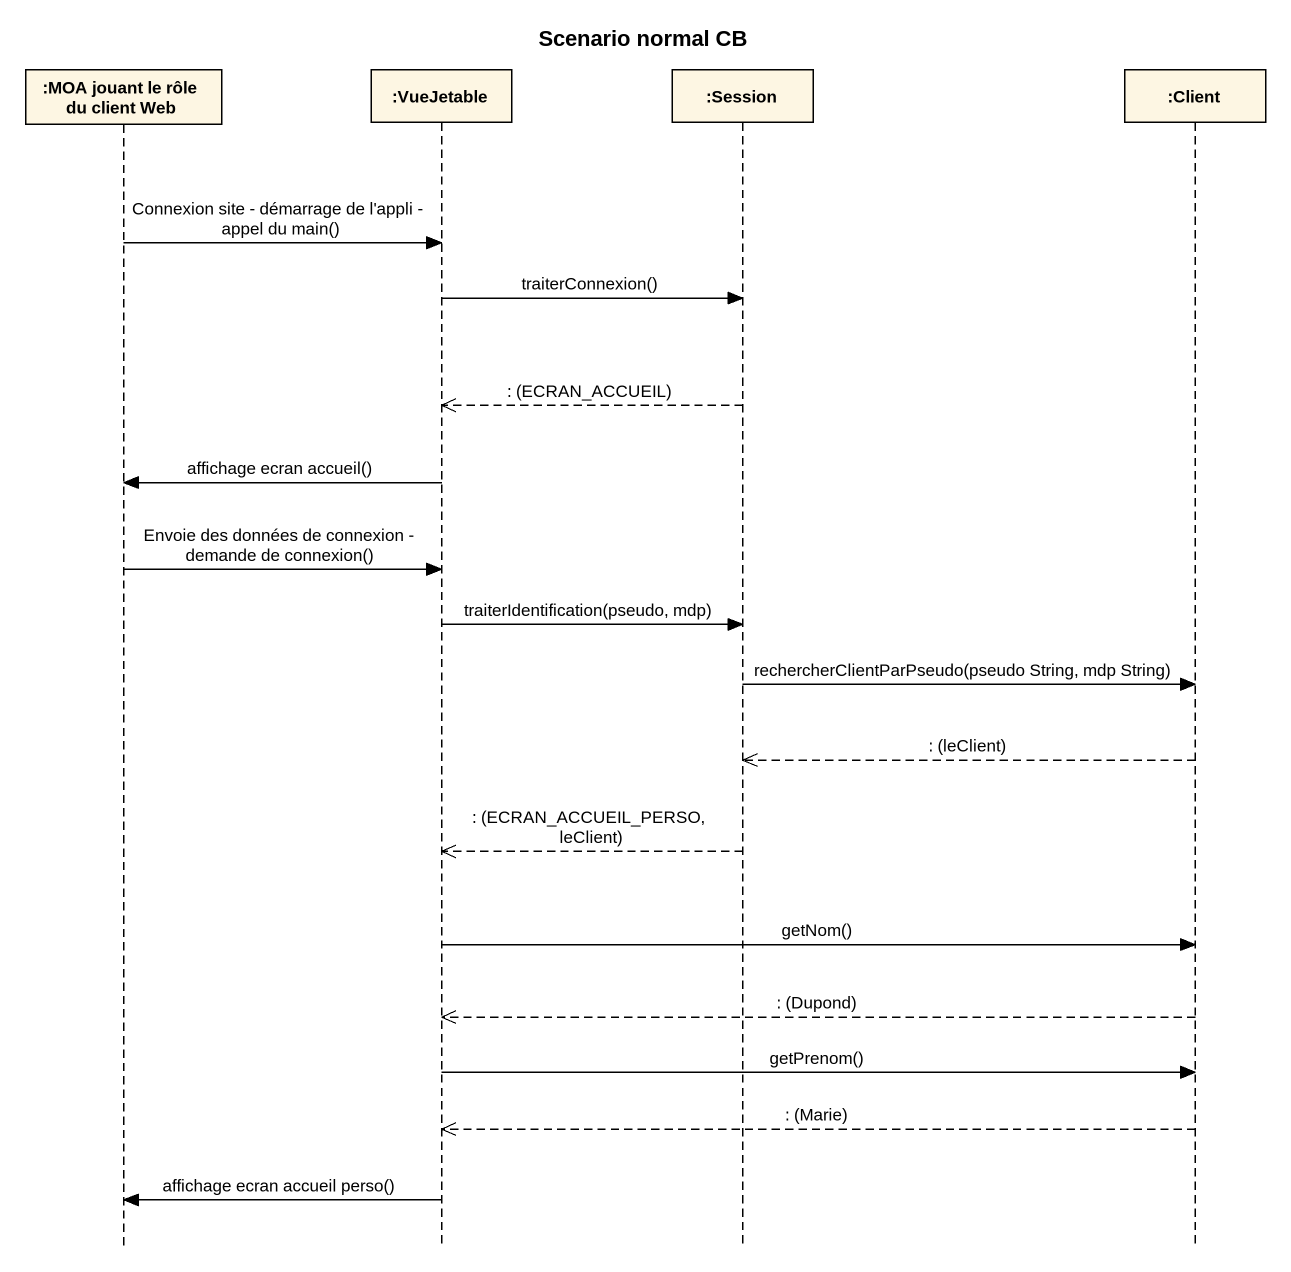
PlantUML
@startuml
title Scenario normal CB
hide footbox
participant ":MOA jouant le rôle du client Web" as MOA_jouant_le_rôle_du
participant ":VueJetable" as VueJetable
participant ":Session" as Session
participant ":Client" as Client

MOA_jouant_le_rôle_du -> VueJetable : Connexion site - démarrage de l'appli - appel du main()
VueJetable -> Session : traiterConnexion()
Session -->> VueJetable : : (ECRAN_ACCUEIL)
VueJetable -> MOA_jouant_le_rôle_du : affichage ecran accueil()
MOA_jouant_le_rôle_du -> VueJetable : Envoie des données de connexion - demande de connexion()
VueJetable -> Session : traiterIdentification(pseudo, mdp)
Session -> Client : rechercherClientParPseudo(pseudo String, mdp String)
Client -->> Session : : (leClient)
Session -->> VueJetable : : (ECRAN_ACCUEIL_PERSO, leClient)
VueJetable -> Client : getNom()
Client -->> VueJetable : : (Dupond)
VueJetable -> Client : getPrenom()
Client -->> VueJetable : : (Marie)
VueJetable -> MOA_jouant_le_rôle_du : affichage ecran accueil perso()
@enduml
